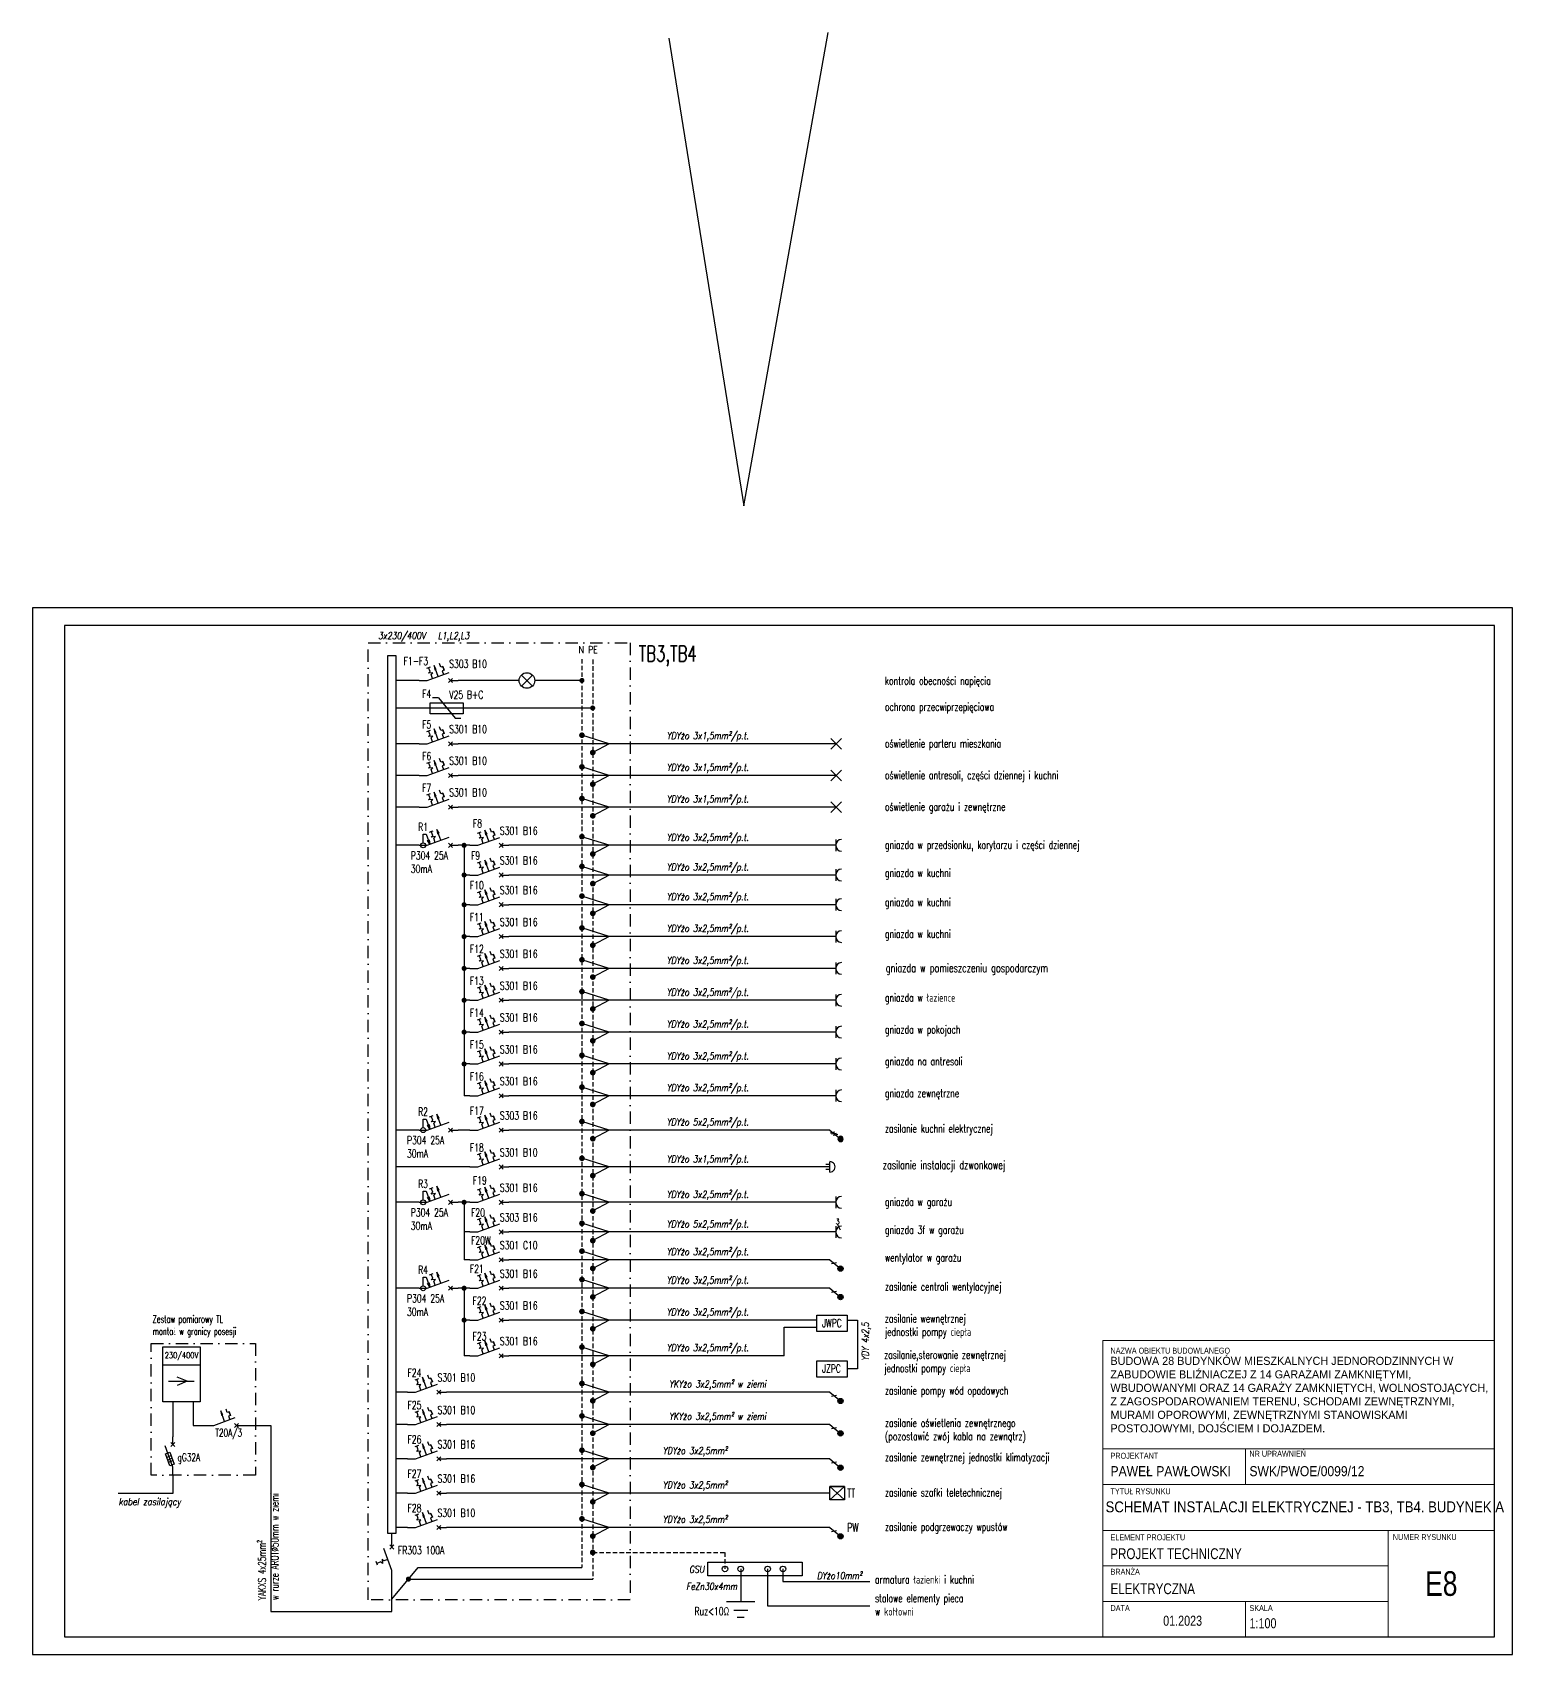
# Model space of a CAD drawing. Header units: millimetres. Extents: x 1780 to 154263, y -7240 to 17216.
# Drawn here: x 88023 to 92227, y 2310 to 6918 of the extents above; entities that cross this region are included whole.
import ezdxf
from ezdxf.enums import TextEntityAlignment as Align

# ---------------------------------------------------------------- set-up
doc = ezdxf.new("R2010")
doc.units = ezdxf.units.MM
doc.linetypes.add('DASHDOT', pattern=[1, 0.5, -0.25, 0, -0.25])
doc.linetypes.add('HIDDEN', pattern=[9.525, 6.35, -3.175])
for name, color, linetype in [('2d_SX_rewizja 18 września', 210, 'Continuous'), ('60 instalacje elektryka', 10, 'Continuous'), ('BA-widok', 1, 'Continuous'), ('E_KABLE_OPISY', 1, 'Continuous'), ('E_OPISY_ATRYBUTOW', 2, 'Continuous'), ('E_OSPRZĘT_OPISY', 255, 'Continuous'), ('E_OSPRZĘT_ZACISKI', 21, 'Continuous'), ('E_parametry', 254, 'Continuous'), ('E_polączenia', 62, 'Continuous'), ('E_symbol', 41, 'Continuous'), ('EL_OSPRZET', 2, 'Continuous')]:
    doc.layers.add(name, color=color, linetype=linetype)
doc.layers.add('A POMOC000', color=2, linetype='Continuous', lineweight=0, plot=False)
doc.layers.add('E_SZYNY', color=42, linetype='Continuous', lineweight=20)
doc.styles.add('Blockname', font='romans.shx', dxfattribs={"width": 0.7})
doc.styles.add('Marek', font='simplex.shx', dxfattribs={"width": 0.8, "oblique": 10})
doc.styles.add('OPIS', font='simplex.shx', dxfattribs={"width": 0.7, "height": 4})
doc.styles.get("Standard").update_dxf_attribs({"font": 'ARIAL.TTF'})
doc.styles.add('superhelix', font='bahnschrift.ttf')
doc.styles.add('TXT 0.8', font='romans.shx', dxfattribs={"width": 0.8})

# ---------------------------------------------------------------- blocks, each defined once
blk = doc.blocks.new('A_wył_S301')
for p, q in [((0, -2), (0, 0)), ((-3.59, -3.99), (-2.65, -3.64)), ((-2.65, -3.64), (-3.59, -3.99)), ((-3.59, -3.99), (-3.42, -4.46)), ((-2.65, -3.64), (-2.48, -4.11)), ((-2.48, -4.11), (-1.54, -3.77)), ((0, -8), (-2.05, -2.36)), ((-0.53, -2.53), (0.53, -1.47)), ((0.53, -2.53), (-0.53, -1.47)), ((-3.42, -4.46), (-4.36, -4.8)), ((-3.16, -8.09), (-3.5, -7.15)), ((0, -10), (0, -8))]:
    blk.add_line(p, q)
at = {"linetype": 'Continuous'}
for p, q in [((-1.03, -5.18), (-3.85, -6.21)), ((-2.83, -5.62), (-3.85, -6.21)), ((-3.85, -6.21), (-2.69, -6)), ((-2.3, -7.24), (-3.33, -7.62)), ((-2.69, -6), (-2.83, -5.62)), ((-1.87, -7.65), (-2.3, -7.24)), ((-1.98, -6.56), (-1.87, -7.65)), ((-1.55, -6.97), (-1.98, -6.56)), ((-0.51, -6.59), (-1.55, -6.97))]:
    blk.add_line(p, q, dxfattribs=at)
at = {"layer": 'E_OPISY_ATRYBUTOW', "linetype": 'Continuous', "style": 'Blockname', "width": 0.9, "flags": 12}
for tag, p in [('2', (1, -0.75)), ('1', (1, -9.25))]:
    blk.add_attdef(tag, text='', height=1.2, dxfattribs=at).set_placement(p, align=Align.MIDDLE_LEFT)
blk = doc.blocks.new('LK schemat')
for p, q in [((2886.1, -2295.4), (2868.8, -2295.4)), ((2889.4, -2303.5), (2905.7, -2287.3)), ((2889.4, -2287.3), (2905.7, -2303.5)), ((2926.3, -2295.4), (2909.1, -2295.4))]:
    blk.add_line(p, q)
blk.add_circle((2897.6, -2295.4), 11.5)
blk = doc.blocks.new('RCD schem')
for p, q in [((4657.87, 1055.23), (4659.01, 1056.37)), ((4659.01, 1055.23), (4657.87, 1056.37)), ((4658.44, 1055.8), (4658.44, 1057.96)), ((4658.44, 1049.32), (4656.22, 1055.41)), ((4654.75, 1049.99), (4654.38, 1051)), ((4655.38, 1048.24), (4655.38, 1049.07)), ((4657.76, 1048.24), (4655.38, 1048.24)), ((4658.44, 1047.16), (4658.44, 1049.32))]:
    blk.add_line(p, q)
at = {"linetype": 'Continuous'}
for p, q in [((4657.05, 1053.12), (4654.01, 1052.02)), ((4655.11, 1052.65), (4654.01, 1052.02)), ((4654.01, 1052.02), (4655.26, 1052.24)), ((4655.26, 1052.24), (4655.11, 1052.65)), ((4655.68, 1050.9), (4654.56, 1050.49)), ((4655.38, 1049.07), (4658.16, 1050.08)), ((4656.15, 1050.46), (4655.68, 1050.9)), ((4656.02, 1051.64), (4656.15, 1050.46)), ((4656.49, 1051.2), (4656.02, 1051.64)), ((4657.61, 1051.6), (4656.49, 1051.2)), ((4656.92, 1049.86), (4658.16, 1050.08)), ((4657.06, 1049.45), (4656.92, 1049.86)), ((4658.16, 1050.08), (4657.06, 1049.45))]:
    blk.add_line(p, q, dxfattribs=at)
blk.add_circle((4658.44, 1048.24), 0.675)
blk = doc.blocks.new('wypust osw')
for p, q in [((-5749.8, 2116.8), (-5774.4, 2092.2)), ((-5749.8, 2092.2), (-5774.4, 2116.8))]:
    blk.add_line(p, q)
blk = doc.blocks.new('El_ochronnik_przepięciowy')
for p, q in [((0, 70), (0, 0)), ((-12.7, 24.2), (12.7, 45.3)), ((12.7, 45.3), (12.7, 52.8)), ((-12.7, 24.2), (-12.7, 16.8))]:
    blk.add_line(p, q)
blk.add_lwpolyline([(-6.6, 55.8), (7.4, 55.8), (7.4, 13.8), (-6.6, 13.8)], close=True)
blk = doc.blocks.new('POŁĄCZENIE')
at = {"const_width": 0.65}
blk.add_lwpolyline([(-0.325, 0, 1), (0.325, 0, 1)], format="xyb", close=True, dxfattribs=at)
blk = doc.blocks.new('A$C44783F6A')
for q in [(-2, 3.75), (2, 6.25)]:
    blk.add_line((0, 0), q)
at = {"const_width": 0.65}
blk.add_lwpolyline([(1.67, 6.25, 1), (2.32, 6.25, 1)], format="xyb", close=True, dxfattribs=at)
at = {"extrusion": (0, 0, -1), "zscale": -1}
blk.add_blockref('POŁĄCZENIE', (2, 3.75), dxfattribs=at)
blk = doc.blocks.new('W_gniazdo_pojedyncze')
for p, q in [((0, -1.5), (0, 0)), ((1.5, -1.5), (-1.5, -1.5))]:
    blk.add_line(p, q)
blk.add_arc((0, -3), 1.5, 0, 180)
at = {"layer": 'E_OSPRZĘT_ZACISKI', "ltscale": 10, "style": 'Blockname', "width": 0.8, "flags": 12}
for tag, p in [('OPIS1', (0, -5.5)), ('OPIS2', (0, -7.5)), ('OPIS3', (0, -9.5))]:
    blk.add_attdef(tag, text='', height=1.5, dxfattribs=at).set_placement(p, align=Align.MIDDLE_CENTER)
blk = doc.blocks.new('dzwonek')
at = {"layer": '60 instalacje elektryka', "lineweight": 30}
for p, q in [((45521.5, 32173.7), (45521.5, 32180.6)), ((45529.6, 32173.7), (45529.6, 32180.6)), ((45516.7, 32173.7), (45534.4, 32173.7))]:
    blk.add_line(p, q, dxfattribs=at)
blk.add_arc((45525.6, 32173.7), 8.85, 180, 0, dxfattribs=at)
blk = doc.blocks.new('wypust 3f')
at = {"layer": '60 instalacje elektryka', "linetype": 'ByBlock'}
h = blk.add_hatch(color=256, dxfattribs=at)
h.dxf.hatch_style = 1
edge = h.paths.add_edge_path()
edge.add_arc((7494504.5, 5568590.2), 2.78, 0, 360)
at = {"layer": '60 instalacje elektryka', "linetype": 'ByBlock', "lineweight": 30}
for p, q in [((7494492.1, 5568582.6), (7494504.5, 5568590.2)), ((7494492.7, 5568585.3), (7494497.5, 5568583.6)), ((7494494.4, 5568586.4), (7494499.3, 5568584.7)), ((7494496.2, 5568587.5), (7494501, 5568585.7))]:
    blk.add_line(p, q, dxfattribs=at)
blk.add_circle((7494504.5, 5568590.2), 2.78, dxfattribs=at)

msp = doc.modelspace()

# ---------------------------------------------------------------- hatches: boundary and pattern name
at = {"layer": '60 instalacje elektryka', "linetype": 'ByBlock'}
h = msp.add_hatch(color=256, dxfattribs=at)
h.dxf.hatch_style = 1
edge = h.paths.add_edge_path()
edge.add_arc((90318.3, 3406), 7.5, 0, 360)
h = msp.add_hatch(color=256, dxfattribs=at)
h.dxf.hatch_style = 1
edge = h.paths.add_edge_path()
edge.add_arc((90318.3, 3325.1), 7.5, 0, 360)
h = msp.add_hatch(color=256, dxfattribs=at)
h.dxf.hatch_style = 1
edge = h.paths.add_edge_path()
edge.add_arc((90318.3, 3030), 7.5, 0, 360)
h = msp.add_hatch(color=256, dxfattribs=at)
h.dxf.hatch_style = 1
edge = h.paths.add_edge_path()
edge.add_arc((90318.3, 2937.9), 7.5, 0, 360)
h = msp.add_hatch(color=256, dxfattribs=at)
h.dxf.hatch_style = 1
edge = h.paths.add_edge_path()
edge.add_arc((90318.3, 2840.4), 7.5, 0, 360)
h = msp.add_hatch(color=256, dxfattribs=at)
h.dxf.hatch_style = 1
edge = h.paths.add_edge_path()
edge.add_arc((90318.3, 2645.5), 7.5, 0, 360)

# ---------------------------------------------------------------- linework, layer by layer
at = {"linetype": 'Continuous'}
for p, q in [((88557.7, 3001.7), (88559.9, 2989.4)), ((88568.6, 2971.6), (88557.7, 3001.7)), ((88563.9, 2990.9), (88557.7, 3001.7)), ((88559.9, 2989.4), (88563.9, 2990.9))]:
    msp.add_line(p, q, dxfattribs=at)
for p, q in [((88576.4, 2997.2), (88572.7, 3007.2)), ((88581.4, 2999), (88576.4, 2997.2)), ((88581.4, 2999), (88585, 2989)), ((88585, 2989), (88581.4, 2999)), ((88517.2, 2960.7), (88538.5, 2960.7)), ((88538.5, 2960.7), (88598.7, 2982.6)), ((88585, 2989), (88580, 2987.1)), ((88580, 2987.1), (88583.7, 2977.1)), ((88596.9, 2966.3), (88608.2, 2955)), ((88596.9, 2955), (88608.2, 2966.3)), ((88602.6, 2960.7), (88623.9, 2960.7)), ((88416.1, 2900.7), (88427.4, 2912)), ((88427.4, 2900.7), (88416.1, 2912)), ((88421.7, 2906.3), (88421.7, 2927.7)), ((88421.7, 2842.3), (88399.8, 2902.5)), ((88421.7, 2820.9), (88421.7, 2842.3))]:
    msp.add_line(p, q)
at = {"layer": '2d_SX_rewizja 18 września'}
msp.add_lwpolyline([(89830.9, 6901.4), (90043.4, 5572.5), (90283.4, 6917.6)], dxfattribs=at)
at = {"layer": '60 instalacje elektryka'}
for p, q in [((90318.6, 3515.4), (90310.8, 3530.8)), ((88393.7, 3132.2), (88498.9, 3132.2)), ((88462.8, 3085.8), (88433.8, 3097.5)), ((88409, 3085.8), (88482.4, 3085.8)), ((88462.8, 3085.8), (88433.8, 3074.1)), ((88421.7, 3027.1), (88421.7, 2927.7)), ((88479.6, 3027.1), (88479.6, 2960.7)), ((88479.6, 2960.7), (88517.2, 2960.7)), ((88404.5, 2870.3), (88417, 2874.8)), ((88407.1, 2863.2), (88419.5, 2867.7)), ((88409.6, 2856.1), (88422.1, 2860.6)), ((88421.7, 2820.9), (88421.7, 2767.1)), ((88421.7, 2767.1), (88266.6, 2767.1)), ((89043.9, 2637.4), (89043.9, 2653.3)), ((89043.9, 2467.4), (89118.4, 2556.9)), ((89118.4, 2556.9), (89583.8, 2556.9)), ((90034.9, 2552.9), (90034.9, 2459.9)), ((89091, 2524), (89614.5, 2524)), ((89994.8, 2459.9), (90075, 2459.9)), ((90014.9, 2435.6), (90055, 2435.6)), ((90024.9, 2416.2), (90044.9, 2416.2))]:
    msp.add_line(p, q, dxfattribs=at)
at = {"layer": '60 instalacje elektryka', "linetype": 'ByBlock', "lineweight": 30}
for p, q in [((90288.2, 3431.1), (90318.3, 3406)), ((90293, 3420.1), (90306.6, 3422.9)), ((90288.2, 3350.2), (90318.3, 3325.1)), ((90293, 3339.1), (90306.6, 3342)), ((90288.2, 3055.1), (90318.3, 3030)), ((90293, 3044), (90306.6, 3046.9)), ((90288.2, 2963), (90318.3, 2937.9)), ((90293, 2951.9), (90306.6, 2954.8)), ((90288.2, 2865.5), (90318.3, 2840.4)), ((90293, 2854.5), (90306.6, 2857.3)), ((90288.2, 2670.6), (90318.3, 2645.5)), ((90293, 2659.5), (90306.6, 2662.4))]:
    msp.add_line(p, q, dxfattribs=at)
at = {"layer": '60 instalacje elektryka'}
for points in [[(92227.4, 5282.9), (88022.8, 5282.9), (88022.8, 2309.7), (92227.4, 2309.7)], [(88114.3, 2359.7), (92176.3, 2359.7), (92176.3, 5232.9), (88114.3, 5232.9)], [(88393.7, 3184), (88498.9, 3184), (88498.9, 3027.1), (88393.7, 3027.1)], [(88400.8, 2880.3), (88413.3, 2884.9), (88425.8, 2850.5), (88413.3, 2846)], [(90209.5, 2572.5), (90209.5, 2533.2), (89941.7, 2533.2), (89941.7, 2572.5)]]:
    msp.add_lwpolyline(points, close=True, dxfattribs=at)
at = {"layer": '60 instalacje elektryka', "linetype": 'DASHDOT', "lineweight": 25, "ltscale": 70}
for points in [[(88976.2, 5183.9), (89720.6, 5183.9), (89720.6, 2465.5), (88976.2, 2465.5)], [(88359.7, 3193.5), (88656.5, 3193.5), (88656.5, 2819), (88359.7, 2819)]]:
    msp.add_lwpolyline(points, close=True, dxfattribs=at)
at = {"layer": '60 instalacje elektryka', "color": 103}
msp.add_lwpolyline([(89055.3, 2653.3), (89032.4, 2653.3), (89032.4, 5147.5), (89055.3, 5147.5)], close=True, dxfattribs=at)
at = {"layer": '60 instalacje elektryka', "lineweight": 20, "ltscale": 20}
msp.add_lwpolyline([(92176.3, 2359.7), (91063.5, 2359.7), (91063.5, 3201.6), (92176.3, 3201.6)], close=True, dxfattribs=at)
for points in [[(91063.5, 2893.7), (92176.3, 2893.7)], [(91468.7, 2792.9), (91468.7, 2893.7)], [(91063.5, 2792.9), (92176.3, 2792.9)], [(91063.5, 2662.1), (92176.3, 2662.1)], [(91873.9, 2359.7), (91873.9, 2662.1)], [(91063.5, 2561.3), (91873.9, 2561.3)], [(91063.5, 2460.5), (91873.9, 2460.5)], [(91468.7, 2359.7), (91468.7, 2460.5)], [(91063.5, 2359.7), (92176.3, 2359.7)]]:
    msp.add_lwpolyline(points, dxfattribs=at)
at = {"layer": '60 instalacje elektryka', "lineweight": 30}
msp.add_lwpolyline([(90288.2, 2787.3), (90329.3, 2787.3), (90329.3, 2748.8), (90288.2, 2748.8)], close=True, dxfattribs=at)
msp.add_lwpolyline([(90288.2, 2748.8), (90329.3, 2787.3), (90288.2, 2787.3), (90329.3, 2748.8)], dxfattribs=at)
at = {"layer": '60 instalacje elektryka'}
for points in [[(90111.4, 2552.9), (90111.4, 2448.2), (90402, 2448.2)], [(90154.9, 2552.9), (90154.9, 2516.8), (90402, 2516.8)]]:
    msp.add_lwpolyline(points, dxfattribs=at)
at = {"layer": '60 instalacje elektryka', "linetype": 'ByBlock', "lineweight": 30}
for centre in [(90318.3, 3406), (90318.3, 3325.1), (90318.3, 3030), (90318.3, 2937.9), (90318.3, 2840.4), (90318.3, 2645.5)]:
    msp.add_circle(centre, 7.5, dxfattribs=at)
at = {"layer": '60 instalacje elektryka'}
for centre in [(89990.2, 2552.9), (90034.9, 2552.9), (90111.4, 2552.9), (90154.9, 2552.9)]:
    msp.add_circle(centre, 7.96, dxfattribs=at)
at = {"layer": '60 instalacje elektryka', "lineweight": 20, "ltscale": 20}
msp.add_point((91873.9, 2561.3), dxfattribs=at)
at = {"layer": 'A POMOC000', "color": 8, "ltscale": 20}
msp.add_line((89249.1, 4439.7), (89249.1, 4355.3), dxfattribs=at)
at = {"layer": 'BA-widok'}
for points in [[(90250.7, 3273.5), (90337.3, 3273.5), (90337.3, 3227.1), (90250.7, 3227.1)], [(90250.7, 3144.2), (90337.3, 3144.2), (90337.3, 3097.8), (90250.7, 3097.8)]]:
    msp.add_lwpolyline(points, close=True, dxfattribs=at)
for points in [[(90337.3, 3259.7), (90366.2, 3259.7), (90366.2, 3121), (90337.3, 3121)], [(88623.9, 2960.7), (88700, 2960.7), (88700, 2432.2), (89043.9, 2432.2), (89043.9, 2526.7)]]:
    msp.add_lwpolyline(points, dxfattribs=at)
at = {"layer": 'E_polączenia'}
for p, q in [((89121.7, 5076.7), (89055.3, 5076.7)), ((89388.7, 5076.7), (89232.4, 5076.7)), ((89583.8, 5076.7), (89482.9, 5076.7)), ((89121.7, 4998.5), (89055.3, 4998.5)), ((89614.5, 4998.5), (89278.7, 4998.5)), ((89121.7, 4896.6), (89055.3, 4896.6)), ((90306.3, 4896.6), (89232.4, 4896.6)), ((89121.7, 4806.7), (89055.3, 4806.7)), ((90306.3, 4806.7), (89232.4, 4806.7)), ((89121.7, 4716.8), (89055.3, 4716.8)), ((90306.3, 4716.8), (89232.4, 4716.8)), ((89121.7, 4608.4), (89055.3, 4608.4)), ((89265.7, 4608.4), (89232.4, 4608.4)), ((89249.1, 4608.4), (89249.1, 3896.9)), ((90288.2, 4608.4), (89376.4, 4608.4)), ((89265.7, 4524.1), (89249.1, 4524.1)), ((90288.2, 4524.1), (89376.4, 4524.1)), ((89265.7, 4439.7), (89249.1, 4439.7)), ((90288.2, 4439.7), (89376.4, 4439.7)), ((89265.7, 4349.2), (89249.1, 4349.2)), ((90288.2, 4349.2), (89376.4, 4349.2)), ((89265.7, 4258.8), (89249.1, 4258.8)), ((89265.7, 4258.8), (89249.1, 4258.8)), ((90288.2, 4258.8), (89376.4, 4258.8)), ((89265.7, 4168.3), (89249.1, 4168.3)), ((89265.7, 4168.3), (89249.1, 4168.3)), ((90288.2, 4168.3), (89376.4, 4168.3)), ((89265.7, 4077.8), (89249.1, 4077.8)), ((90288.2, 4077.8), (89376.4, 4077.8)), ((89265.7, 3987.3), (89249.1, 3987.3)), ((90288.2, 3987.3), (89376.4, 3987.3)), ((89265.7, 3896.9), (89249.1, 3896.9)), ((90288.2, 3896.9), (89376.4, 3896.9)), ((89121.7, 3799.5), (89055.3, 3799.5)), ((89265.7, 3799.5), (89232.4, 3799.5)), ((90288.2, 3799.5), (89376.4, 3799.5)), ((89265.7, 3694.8), (89055.3, 3694.8)), ((90288.2, 3694.8), (89376.4, 3694.8)), ((89121.7, 3594.4), (89055.3, 3594.4)), ((89265.7, 3594.4), (89232.4, 3594.4)), ((89249.1, 3594.4), (89249.1, 3510.1)), ((90288.2, 3594.4), (89376.4, 3594.4)), ((89265.7, 3510.1), (89249.1, 3510.1)), ((89249.1, 3510.1), (89249.1, 3431.1)), ((90288.2, 3510.1), (89376.4, 3510.1)), ((89265.7, 3431.1), (89249.1, 3431.1)), ((90288.2, 3431.1), (89376.4, 3431.1)), ((89121.7, 3350.2), (89055.3, 3350.2)), ((89265.7, 3350.2), (89232.4, 3350.2)), ((89249.1, 3350.2), (89249.1, 3158.5)), ((90288.2, 3350.2), (89376.4, 3350.2)), ((89265.7, 3259.7), (89249.1, 3259.7)), ((90250.7, 3259.7), (89376.4, 3259.7)), ((90250.7, 3259.7), (89376.4, 3259.7)), ((89265.7, 3158.5), (89249.1, 3158.5)), ((90158.4, 3158.5), (89376.4, 3158.5)), ((89088.5, 3055.1), (89055.3, 3055.1)), ((90288.2, 3055.1), (89199.2, 3055.1)), ((89088.5, 2963), (89055.3, 2963)), ((90288.2, 2963), (89199.2, 2963)), ((89088.5, 2865.5), (89055.3, 2865.5)), ((90288.2, 2865.5), (89199.2, 2865.5)), ((89088.5, 2768.1), (89055.3, 2768.1)), ((90288.2, 2768.1), (89199.2, 2768.1)), ((89088.5, 2670.6), (89055.3, 2670.6)), ((90288.2, 2670.6), (89199.2, 2670.6))]:
    msp.add_line(p, q, dxfattribs=at)
at = {"layer": 'E_polączenia', "const_width": 7.2}
for points in [[(89583.8, 5073.1, 1), (89583.8, 5080.3, 1)], [(89614.5, 4994.9, 1), (89614.5, 5002.1, 1)], [(89249.1, 4604.8, 1), (89249.1, 4612, 1)], [(89249.1, 4604.8, 1), (89249.1, 4612, 1)], [(89249.1, 4520.5, 1), (89249.1, 4527.7, 1)], [(89249.1, 4520.5, 1), (89249.1, 4527.7, 1)], [(89249.1, 4436.1, 1), (89249.1, 4443.3, 1)], [(89249.1, 4436.1, 1), (89249.1, 4443.3, 1)], [(89249.1, 4345.6, 1), (89249.1, 4352.8, 1)], [(89249.1, 4345.6, 1), (89249.1, 4352.8, 1)], [(89249.1, 4255.2, 1), (89249.1, 4262.4, 1)], [(89249.1, 4255.2, 1), (89249.1, 4262.4, 1)], [(89249.1, 4164.7, 1), (89249.1, 4171.9, 1)], [(89249.1, 4164.7, 1), (89249.1, 4171.9, 1)], [(89249.1, 4074.2, 1), (89249.1, 4081.4, 1)], [(89249.1, 4074.2, 1), (89249.1, 4081.4, 1)], [(89249.1, 3983.7, 1), (89249.1, 3990.9, 1)], [(89249.1, 3983.7, 1), (89249.1, 3990.9, 1)], [(89249.1, 3590.8, 1), (89249.1, 3598, 1)], [(89249.1, 3590.8, 1), (89249.1, 3598, 1)], [(89249.1, 3346.6, 1), (89249.1, 3353.8, 1)], [(89249.1, 3346.6, 1), (89249.1, 3353.8, 1)], [(89249.1, 3256.1, 1), (89249.1, 3263.3, 1)], [(89249.1, 3256.1, 1), (89249.1, 3263.3, 1)], [(89091, 2520.4, 1), (89091, 2527.6, 1)]]:
    msp.add_lwpolyline(points, format="xyb", close=True, dxfattribs=at)
at = {"layer": 'E_polączenia'}
msp.add_lwpolyline([(90158.4, 3158.5), (90158.4, 3239.3), (90250.7, 3239.3)], dxfattribs=at)
at = {"layer": 'E_symbol'}
for p, q in [((89043.9, 2615.2), (89043.9, 2637.4)), ((89043.9, 2548.8), (89021.1, 2611.2)), ((89038, 2609.4), (89049.7, 2621.1)), ((89049.7, 2609.4), (89038, 2621.1)), ((89003.2, 2563.4), (88999.4, 2573.9)), ((89012.7, 2572.8), (89001.3, 2568.7)), ((89017.5, 2568.3), (89012.7, 2572.8)), ((89016.3, 2580.4), (89017.5, 2568.3)), ((89021.1, 2575.8), (89016.3, 2580.4)), ((89032.5, 2580), (89021.1, 2575.8)), ((89043.9, 2526.7), (89043.9, 2548.8))]:
    msp.add_line(p, q, dxfattribs=at)
at = {"layer": 'E_SZYNY', "linetype": 'HIDDEN', "lineweight": 25, "ltscale": 2}
for p, q in [((89583.8, 5137.7), (89583.8, 2556.9)), ((89614.5, 5136.2), (89614.5, 2524)), ((89614.5, 2599.6), (89990.2, 2599.6)), ((89990.2, 2599.6), (89990.2, 2552.9))]:
    msp.add_line(p, q, dxfattribs=at)

# ---------------------------------------------------------------- block references
at = {"layer": '60 instalacje elektryka', "xscale": 1.925634825944925, "yscale": 1.925634825944925, "zscale": 1.925634825944925}
msp.add_blockref('LK schemat', (83847.8, 9496.7), dxfattribs=at)
at = {"layer": '60 instalacje elektryka', "linetype": 'ByBlock', "xscale": -2.697301749999999, "yscale": 2.697301749999999, "zscale": 2.697301749999999, "rotation": 171.9629529023977}
msp.add_blockref('wypust 3f', (-17826047.6, 17702731.5), dxfattribs=at)
at = {"layer": '60 instalacje elektryka', "xscale": 1.686980176756876, "yscale": 1.686980176756876, "zscale": 1.686980176756876, "rotation": 89.99999999999993}
msp.add_blockref('dzwonek', (144564.6, -73105.9), dxfattribs=at)
at = {"layer": 'E_polączenia'}
for name, p, xscale, yscale, zscale, rotation in [('A$C44783F6A', (89660.7, 4896.6), 12.30249577599694, 12.30249577599694, 12.30249577599694, 89.99999999999993), ('A$C44783F6A', (89660.7, 4806.7), 12.30249577599694, 12.30249577599694, 12.30249577599694, 89.99999999999993), ('A$C44783F6A', (89660.7, 4716.8), 12.30249577599694, 12.30249577599694, 12.30249577599694, 89.99999999999993), ('RCD schem', (78386.2, 52367.1), 10.25207981333078, 10.25207981333078, 10.25207981333078, 269.9999999999999), ('A$C44783F6A', (89660.7, 4608.4), 12.30249577599694, 12.30249577599694, 12.30249577599694, 89.99999999999993), ('A$C44783F6A', (89660.7, 4524.1), 12.30249577599694, 12.30249577599694, 12.30249577599694, 89.99999999999993), ('A$C44783F6A', (89660.7, 4439.7), 12.30249577599694, 12.30249577599694, 12.30249577599694, 89.99999999999993), ('A$C44783F6A', (89660.7, 4349.2), 12.30249577599694, 12.30249577599694, 12.30249577599694, 89.99999999999993), ('A$C44783F6A', (89660.7, 4258.8), 12.30249577599694, 12.30249577599694, 12.30249577599694, 89.99999999999993), ('A$C44783F6A', (89660.7, 4168.3), 12.30249577599694, 12.30249577599694, 12.30249577599694, 89.99999999999993), ('A$C44783F6A', (89660.7, 4077.8), 12.30249577599694, 12.30249577599694, 12.30249577599694, 89.99999999999993), ('A$C44783F6A', (89660.7, 3987.3), 12.30249577599694, 12.30249577599694, 12.30249577599694, 89.99999999999993), ('A$C44783F6A', (89660.7, 3896.9), 12.30249577599694, 12.30249577599694, 12.30249577599694, 89.99999999999993), ('RCD schem', (78386.2, 51558.2), 10.25207981333078, 10.25207981333078, 10.25207981333078, 269.9999999999999), ('A$C44783F6A', (89660.7, 3799.5), 12.30249577599694, 12.30249577599694, 12.30249577599694, 89.99999999999993), ('A$C44783F6A', (89660.7, 3694.8), 12.30249577599694, 12.30249577599694, 12.30249577599694, 89.99999999999993), ('RCD schem', (78386.2, 51353.1), 10.25207981333078, 10.25207981333078, 10.25207981333078, 269.9999999999999), ('A$C44783F6A', (89660.7, 3594.4), 12.30249577599694, 12.30249577599694, 12.30249577599694, 89.99999999999993), ('A$C44783F6A', (89660.7, 3510.1), 12.30249577599694, 12.30249577599694, 12.30249577599694, 89.99999999999993), ('A$C44783F6A', (89660.7, 3431.1), 12.30249577599694, 12.30249577599694, 12.30249577599694, 89.99999999999993), ('RCD schem', (78386.2, 51108.9), 10.25207981333078, 10.25207981333078, 10.25207981333078, 269.9999999999999), ('A$C44783F6A', (89660.7, 3350.2), 12.30249577599694, 12.30249577599694, 12.30249577599694, 89.99999999999993), ('A$C44783F6A', (89660.7, 3259.7), 12.30249577599694, 12.30249577599694, 12.30249577599694, 89.99999999999993), ('A$C44783F6A', (89660.7, 3158.5), 12.30249577599694, 12.30249577599694, 12.30249577599694, 89.99999999999993), ('A$C44783F6A', (89660.7, 3055.1), 12.30249577599694, 12.30249577599694, 12.30249577599694, 89.99999999999993), ('A$C44783F6A', (89660.7, 2963), 12.30249577599694, 12.30249577599694, 12.30249577599694, 89.99999999999993), ('A$C44783F6A', (89660.7, 2865.5), 12.30249577599694, 12.30249577599694, 12.30249577599694, 89.99999999999993), ('A$C44783F6A', (89660.7, 2768.1), 12.30249577599694, 12.30249577599694, 12.30249577599694, 89.99999999999993), ('A$C44783F6A', (89660.7, 2670.6), 12.30249577599694, 12.30249577599694, 12.30249577599694, 89.99999999999993)]:
    msp.add_blockref(name, p, dxfattribs=dict(at, xscale=xscale, yscale=yscale, zscale=zscale, rotation=rotation))
at = {"layer": 'E_symbol'}
for name, p, xscale, yscale, zscale, rotation in [('A_wył_S301', (89232.4, 5076.7), 11.07224619839724, 11.07224619839724, 11.07224619839724, 269.9999999999999), ('A_wył_S301', (89232.4, 4896.6), 11.07224619839724, 11.07224619839724, 11.07224619839724, 269.9999999999999), ('wypust osw', (87717.2, -2192.3), 1.230249577599694, 1.230249577599694, 1.230249577599694, 269.9999999999999), ('A_wył_S301', (89232.4, 4806.7), 11.07224619839724, 11.07224619839724, 11.07224619839724, 269.9999999999999), ('wypust osw', (87717.2, -2282.1), 1.230249577599694, 1.230249577599694, 1.230249577599694, 269.9999999999999), ('A_wył_S301', (89232.4, 4716.8), 11.07224619839724, 11.07224619839724, 11.07224619839724, 269.9999999999999), ('wypust osw', (87717.2, -2372), 1.230249577599694, 1.230249577599694, 1.230249577599694, 269.9999999999999), ('A_wył_S301', (89376.4, 4608.4), 11.07224619839724, 11.07224619839724, 11.07224619839724, 269.9999999999999), ('W_gniazdo_pojedyncze', (90288.2, 4608.4), 11.07224619839724, 11.07224619839724, 11.07224619839724, 89.99999999999993), ('A_wył_S301', (89376.4, 4524.1), 11.07224619839724, 11.07224619839724, 11.07224619839724, 269.9999999999999), ('W_gniazdo_pojedyncze', (90288.2, 4524.1), 11.07224619839724, 11.07224619839724, 11.07224619839724, 89.99999999999993), ('A_wył_S301', (89376.4, 4439.7), 11.07224619839724, 11.07224619839724, 11.07224619839724, 269.9999999999999), ('W_gniazdo_pojedyncze', (90288.2, 4439.7), 11.07224619839724, 11.07224619839724, 11.07224619839724, 89.99999999999993), ('A_wył_S301', (89376.4, 4349.2), 11.07224619839724, 11.07224619839724, 11.07224619839724, 269.9999999999999), ('W_gniazdo_pojedyncze', (90288.2, 4349.2), 11.07224619839724, 11.07224619839724, 11.07224619839724, 89.99999999999993), ('A_wył_S301', (89376.4, 4258.8), 11.07224619839724, 11.07224619839724, 11.07224619839724, 269.9999999999999), ('W_gniazdo_pojedyncze', (90288.2, 4258.8), 11.07224619839724, 11.07224619839724, 11.07224619839724, 89.99999999999993), ('A_wył_S301', (89376.4, 4168.3), 11.07224619839724, 11.07224619839724, 11.07224619839724, 269.9999999999999), ('W_gniazdo_pojedyncze', (90288.2, 4168.3), 11.07224619839724, 11.07224619839724, 11.07224619839724, 89.99999999999993), ('A_wył_S301', (89376.4, 4077.8), 11.07224619839724, 11.07224619839724, 11.07224619839724, 269.9999999999999), ('W_gniazdo_pojedyncze', (90288.2, 4077.8), 11.07224619839724, 11.07224619839724, 11.07224619839724, 89.99999999999993), ('A_wył_S301', (89376.4, 3987.3), 11.07224619839724, 11.07224619839724, 11.07224619839724, 269.9999999999999), ('W_gniazdo_pojedyncze', (90288.2, 3987.3), 11.07224619839724, 11.07224619839724, 11.07224619839724, 89.99999999999993), ('A_wył_S301', (89376.4, 3896.9), 11.07224619839724, 11.07224619839724, 11.07224619839724, 269.9999999999999), ('W_gniazdo_pojedyncze', (90288.2, 3896.9), 11.07224619839724, 11.07224619839724, 11.07224619839724, 89.99999999999993), ('A_wył_S301', (89376.4, 3799.5), 11.07224619839724, 11.07224619839724, 11.07224619839724, 269.9999999999999), ('A_wył_S301', (89376.4, 3694.8), 11.07224619839724, 11.07224619839724, 11.07224619839724, 269.9999999999999), ('A_wył_S301', (89376.4, 3594.4), 11.07224619839724, 11.07224619839724, 11.07224619839724, 269.9999999999999), ('W_gniazdo_pojedyncze', (90288.2, 3594.4), 11.07224619839724, 11.07224619839724, 11.07224619839724, 89.99999999999993), ('A_wył_S301', (89376.4, 3510.1), 11.07224619839724, 11.07224619839724, 11.07224619839724, 269.9999999999999), ('W_gniazdo_pojedyncze', (90288.2, 3510.1), 11.07224619839724, 11.07224619839724, 11.07224619839724, 89.99999999999993), ('A_wył_S301', (89376.4, 3431.1), 11.07224619839724, 11.07224619839724, 11.07224619839724, 269.9999999999999), ('A_wył_S301', (89376.4, 3350.2), 11.07224619839724, 11.07224619839724, 11.07224619839724, 269.9999999999999), ('A_wył_S301', (89376.4, 3259.7), 11.07224619839724, 11.07224619839724, 11.07224619839724, 269.9999999999999), ('A_wył_S301', (89376.4, 3158.5), 11.07224619839724, 11.07224619839724, 11.07224619839724, 269.9999999999999), ('A_wył_S301', (89199.2, 3055.1), 11.07224619839724, 11.07224619839724, 11.07224619839724, 269.9999999999999), ('A_wył_S301', (89199.2, 2963), 11.07224619839724, 11.07224619839724, 11.07224619839724, 269.9999999999999), ('A_wył_S301', (89199.2, 2865.5), 11.07224619839724, 11.07224619839724, 11.07224619839724, 269.9999999999999), ('A_wył_S301', (89199.2, 2768.1), 11.07224619839724, 11.07224619839724, 11.07224619839724, 269.9999999999999), ('A_wył_S301', (89199.2, 2670.6), 11.07224619839724, 11.07224619839724, 11.07224619839724, 269.9999999999999)]:
    msp.add_blockref(name, p, dxfattribs=dict(at, xscale=xscale, yscale=yscale, zscale=zscale, rotation=rotation))
at = {"layer": 'E_SZYNY', "linetype": 'HIDDEN', "lineweight": 25, "ltscale": 2, "extrusion": (0, 0, -1), "xscale": 12.30249577599694, "yscale": 12.30249577599694, "zscale": -12.30249577599694, "rotation": 270.0000000000001}
msp.add_blockref('POŁĄCZENIE', (-89614.5, 2599.6), dxfattribs=at)
at = {"layer": 'EL_OSPRZET', "color": 2, "ltscale": 0.9, "xscale": 2.242584396043172, "yscale": 2.242584396043172, "zscale": 2.242584396043172, "rotation": 269.9999999999999}
msp.add_blockref('El_ochronnik_przepięciowy', (89121.7, 4998.5), dxfattribs=at)

# ---------------------------------------------------------------- texts
at = {"layer": '60 instalacje elektryka', "color": 7, "lineweight": 30, "attachment_point": 1, "style": 'OPIS'}
for s, insert, char_height, width in [('{\\C256;TB3,TB4}', (89745.1, 5175.3), 44.337, 271.987), ('{\\C256;F1-F3}', (89077.2, 5143.2), 22.737, 139.48), ('{\\C256;S303 B10}', (89206.8, 5135.2), 22.737, 139.48), ('{\\C256;F4}', (89129.9, 5050.4), 22.74, 139.48), ('{\\C256;V25 B+C}', (89206.8, 5047.5), 22.737, 139.48), ('{\\C256;F5}', (89129.9, 4963.1), 22.74, 139.48), ('{\\C256;S301 B10}', (89206.8, 4949.7), 22.737, 139.48), ('{\\C256;F6}', (89129.9, 4873.2), 22.74, 139.48), ('{\\C256;S301 B10}', (89206.8, 4859.9), 22.737, 139.48), ('{\\C256;F7}', (89129.9, 4783.4), 22.74, 139.48), ('{\\C256;S301 B10}', (89206.8, 4770), 22.737, 139.48), ('{\\C256;R1}', (89118.4, 4672.1), 22.74, 139.48), ('{\\C256;F8}', (89273.9, 4682.1), 22.74, 139.48), ('{\\C256;S301 B16}', (89350.8, 4661.1), 22.737, 139.48), ('{\\C256;P304 25A\\P30mA}', (89097.6, 4590.9), 22.737, 139.48), ('{\\C256;F9}', (89268.8, 4590.6), 22.74, 33.086), ('{\\C256;S301 B16}', (89350.8, 4576.7), 22.737, 139.48), ('{\\C256;F10}', (89265.4, 4506.2), 22.737, 35.395), ('{\\C256;S301 B16}', (89350.8, 4492.4), 22.737, 139.48), ('{\\C256;F11}', (89265.4, 4415.7), 22.737, 35.395), ('{\\C256;S301 B16}', (89350.8, 4401.9), 22.737, 139.48), ('{\\C256;F12}', (89265.4, 4325.3), 22.737, 35.395), ('{\\C256;S301 B16}', (89350.8, 4311.4), 22.737, 139.48), ('{\\C256;F13}', (89265.4, 4234.8), 22.737, 35.395), ('{\\C256;S301 B16}', (89350.8, 4220.9), 22.737, 139.48), ('{\\C256;F14}', (89265.4, 4144.3), 22.737, 35.395), ('{\\C256;S301 B16}', (89350.8, 4130.5), 22.737, 139.48), ('{\\C256;F15}', (89265.4, 4053.8), 22.737, 35.395), ('{\\C256;S301 B16}', (89350.8, 4040), 22.737, 139.48), ('{\\C256;F16}', (89265.4, 3963.4), 22.737, 35.395), ('{\\C256;S301 B16}', (89350.8, 3949.5), 22.737, 139.48), ('{\\C256;R2}', (89118.4, 3863.2), 22.74, 40.417), ('{\\C256;F17}', (89265.4, 3866), 22.737, 47.09), ('{\\C256;S303 B16}', (89350.8, 3852.2), 22.737, 139.48), ('{\\C256;P304 25A\\P30mA}', (89086.9, 3782), 22.737, 139.48), ('{\\C256;F18}', (89265.4, 3761.3), 22.737, 47.09), ('{\\C256;S301 B10}', (89350.8, 3747.5), 22.737, 139.48), ('{\\C256;R3}', (89118.4, 3658.1), 22.74, 139.48), ('{\\C256;F19}', (89273.9, 3668.1), 22.737, 139.48), ('{\\C256;S301 B16}', (89350.8, 3647.1), 22.737, 139.48), ('{\\C256;P304 25A\\P30mA}', (89097.6, 3576.9), 22.737, 139.48), ('{\\C256;F20}', (89268.8, 3576.6), 22.737, 33.086), ('{\\C256;S303 B16}', (89350.8, 3562.7), 22.737, 139.48), ('{\\C256;F20W}', (89268.8, 3497.6), 22.737, 62.148), ('{\\C256;S301 C10}', (89350.8, 3483.8), 22.737, 139.48), ('{\\C256;R4}', (89118.4, 3413.9), 22.74, 40.417), ('{\\C256;F21}', (89265.4, 3416.7), 22.737, 47.09), ('{\\C256;S301 B16}', (89350.8, 3402.9), 22.737, 139.48), ('{\\C256;P304 25A\\P30mA}', (89086.9, 3332.7), 22.737, 139.48), ('{\\C256;F22}', (89273.1, 3326.2), 22.737, 47.09), ('{\\C256;S301 B16}', (89350.8, 3312.4), 22.737, 139.48), ('{\\C256;F23}', (89273.1, 3225), 22.737, 47.09), ('{\\C256;S301 B16}', (89350.8, 3211.2), 22.737, 139.48), ('{\\C256;F24}', (89088.2, 3121.6), 22.737, 47.09), ('{\\C256;S301 B10}', (89173.6, 3107.8), 22.737, 139.48), ('{\\C256;F25}', (89088.2, 3029.5), 22.737, 47.09), ('{\\C256;S301 B10}', (89173.6, 3015.7), 22.737, 139.48), ('{\\C256;F26}', (89088.2, 2932), 22.737, 47.09), ('{\\C256;S301 B16}', (89173.6, 2918.2), 22.737, 139.48), ('{\\C256;F27}', (89088.2, 2834.6), 22.737, 47.09), ('{\\C256;S301 B16}', (89173.6, 2820.7), 22.737, 139.48), ('{\\C256;F28}', (89088.2, 2737.1), 22.737, 47.09), ('{\\C256;S301 B10}', (89173.6, 2723.3), 22.737, 139.48), ('{\\C256;FR303 100A}', (89061.2, 2617.1), 22.737, 183.392)]:
    msp.add_mtext(s, dxfattribs=dict(at, insert=insert, char_height=char_height, width=width))
at = {"layer": '60 instalacje elektryka', "color": 7, "lineweight": 25, "attachment_point": 1, "style": 'OPIS'}
for s, insert, char_height, width in [('{\\C256;kontrola obecności napięcia}', (90444.6, 5087.5), 22.737, 355.722), ('{\\C256;ochrona przecwiprzepięciowa}', (90444.6, 5013.4), 22.737, 355.722), ('{\\C256;oświetlenie parteru mieszkania}', (90444.6, 4909.3), 22.737, 538.01), ('{\\C256;oświetlenie antresoli, części dziennej i kuchni}', (90444.6, 4819.4), 22.737, 623.837), ('{\\C256;oświetlenie garażu i zewnętrzne}', (90444.6, 4729.5), 22.737, 538.01), ('{\\C256;gniazda w przedsionku, korytarzu i części dziennej}', (90444.6, 4621.1), 22.737, 651.087), ('{\\C256;gniazda w kuchni}', (90444.6, 4541.5), 22.737, 395.375), ('{\\C256;gniazda w kuchni}', (90444.6, 4458.6), 22.737, 521.694), ('{\\C256;gniazda w kuchni}', (90444.6, 4368.1), 22.737, 512.012), ('{\\C256;gniazda w pomieszczeniu gospodarczym}', (90446.9, 4272.1), 23.934, 671.008), ('{\\C256;gniazda w łazience}', (90444.6, 4187.1), 22.737, 412.497), ('{\\C256;gniazda w pokojach}', (90444.6, 4096.7), 22.737, 412.497), ('{\\C256;gniazda na antresoli}', (90444.6, 4006.2), 22.737, 412.497), ('{\\C256;gniazda zewnętrzne}', (90444.6, 3915.7), 22.737, 412.497), ('{\\C256;zasilanie kuchni elektrycznej}', (90444.6, 3815.4), 22.737, 355.722), ('{\\C256;zasilanie instalacji dzwonkowej}', (90438.3, 3712.4), 23.934, 529.855), ('{\\C256;gniazda w garażu}', (90444.6, 3607.1), 22.737, 651.087), ('{\\C256;gniazda 3f w garażu}', (90444.6, 3527.5), 22.737, 395.375), ('{\\C256;wentylator w garażu}', (90444.6, 3448.5), 22.737, 248.592), ('{\\C256;zasilanie centrali wentylacyjnej}', (90444.6, 3366.1), 22.737, 412.926), ('{\\W0.85714x;Zestaw pomiarowy TL}\\P{\\W0.85714x;monta¿ w granicy posesji}', (88364.3, 3273), 20.722, 265.475), ('{\\C256;zasilanie wewnętrznej jednostki pompy ciepła}', (90444.2, 3275.6), 22.737, 305.658), ('\\pxqc;{\\C256;230/400V}', (88393.7, 3168.3), 17.006, 105.162), ('{\\C256;zasilanie,sterowanie zewnętrznej jednostki pompy ciepła}', (90442.3, 3172.7), 22.737, 415.296), ('{\\C256;zasilanie pompy wód opadowych}', (90444.6, 3071), 22.737, 432.086), ('{\\C256;T20A/3}', (88542.1, 2950.6), 21.928, 134.517), ('{\\C256;zasilanie oświetlenia zewnętrznego (pozostawić zwój kabla na zewnątrz)}', (90444.6, 2978.9), 22.737, 489.702), ('{\\C256;gG32A}', (88434.9, 2881), 21.928, 134.517), ('{\\C256;zasilanie zewnętrznej jednostki klimatyzacji}', (90444.6, 2881.4), 22.737, 489.702), ('{\\C256;zasilanie szafki teletechnicznej}', (90444.6, 2781.5), 22.737, 489.702), ('{\\C256;zasilanie podgrzewaczy wpustów}', (90444.6, 2684), 22.737, 489.702), ('{\\C256;armatura łazienki i kuchni}', (90416.4, 2534.1), 22.737, 355.722), ('{\\C256;Ruz<10Ω}', (89903.6, 2444.1), 22.737, 139.48), ('{\\C256;stalowe elementy pieca \\Pw kotłowni}', (90416.4, 2480.9), 22.737, 590.423)]:
    msp.add_mtext(s, dxfattribs=dict(at, insert=insert, char_height=char_height, width=width))
at = {"layer": '60 instalacje elektryka', "insert": (90304.6, 3547.6), "char_height": 15.41, "width": 15.767, "attachment_point": 1, "rotation": 359.8955}
msp.add_mtext('{\\Fsimplex|c0;\\W0.7;3}', dxfattribs=at)
at = {"layer": '60 instalacje elektryka', "color": 7, "lineweight": 20, "char_height": 22.737, "width": 59.116, "attachment_point": 1, "style": 'OPIS'}
for s, insert in [('{\\C256;JWPC}', (90266.1, 3262.6)), ('{\\C256;JZPC}', (90266.1, 3133.3))]:
    msp.add_mtext(s, dxfattribs=dict(at, insert=insert))
at = {"layer": '60 instalacje elektryka', "lineweight": 20, "ltscale": 20, "style": 'superhelix'}
for s, insert, char_height, width, attachment_point in [('{\\W0.8;NAZWA OBIEKTU BUDOWLANEGO}', (91085.4, 3181.3), 16.8, 327.68, 1), ('BUDOWA 28 BUDYNKÓW MIESZKALNYCH JEDNORODZINNYCH W ZABUDOWIE BLIŹNIACZEJ Z 14 GARAŻAMI ZAMKNIĘTYMI, WBUDOWANYMI ORAZ 14 GARAŻY ZAMKNIĘTYCH, WOLNOSTOJĄCYCH, Z ZAGOSPODAROWANIEM TERENU, SCHODAMI ZEWNĘTRZNYMI, MURAMI OPOROWYMI, ZEWNĘTRZNYMI STANOWISKAMI POSTOJOWYMI, DOJŚCIEM I DOJAZDEM.', (91085.1, 3155.5), 23, 1081.986, 1), ('{\\W0.8;PROJEKTANT}', (91085.4, 2882.8), 16.8, 1146.337, 1), ('{\\W0.8;NR UPRAWNIEŃ}', (91480, 2888.5), 16.8, 155.52, 1), ('{\\W0.9;PAWEŁ PAWŁOWSKI}', (91085.4, 2844.9), 28.56, 363.454, 1), ('{\\W0.9;SWK/PWOE/0099/12}', (91480, 2844.9), 28.56, 362.304, 1), ('{\\W0.8;TYTUŁ RYSUNKU}', (91085.4, 2782), 16.8, 167.68, 1), ('\\pxsm0.9;{\\W0.9;SCHEMAT INSTALACJI ELEKTRYCZNEJ - TB3, TB4. BUDYNEK A}', (91071.3, 2744.7), 31, 1110.329, 1), ('{\\W0.8;ELEMENT PROJEKTU  }', (91085.4, 2651.2), 16.8, 1146.337, 1), ('{\\W0.8;NUMER RYSUNKU}', (91887.3, 2651.7), 16.8, 176, 1), ('{\\W0.8;PROJEKT TECHNICZNY}', (91084.8, 2611.5), 30.8, 437.653, 1), ('{\\W0.8;BRANŻA } ', (91085.4, 2553.3), 16.8, 1146.337, 1), ('\\pxqc;{\\W0.8;E8}', (92025.1, 2510.9), 70, 122.667, 5), ('{\\W0.8;ELEKTRYCZNA}', (91085.4, 2512.1), 30.8, 258.133, 1), ('{\\W0.8;DATA}', (91085.4, 2450.1), 16.8, 53.12, 1), ('{\\W0.8;SKALA}', (91480, 2450.1), 16.8, 65.28, 1), ('{\\W0.8;01.2023}', (91235, 2420), 28.56, 137.088, 1), ('{\\W0.8;1:100}', (91480.2, 2412.9), 28.56, 94.656, 1)]:
    msp.add_mtext(s, dxfattribs=dict(at, insert=insert, char_height=char_height, width=width, attachment_point=attachment_point))
at = {"layer": '60 instalacje elektryka', "color": 7, "lineweight": 25, "insert": (88663.9, 2463.9), "char_height": 21.758, "width": 444.252, "attachment_point": 1, "rotation": 90, "style": 'OPIS'}
msp.add_mtext('{\\C256;YAKXS 4x25mm²\\Pw rurze AROT%%C50mm w ziemi}', dxfattribs=at)
at = {"layer": '60 instalacje elektryka', "lineweight": 30, "char_height": 24, "width": 37.714, "attachment_point": 1, "style": 'OPIS'}
for s, insert in [('\\pxql;TT', (90337.1, 2780.1)), ('\\pxql;PW', (90337.1, 2682.6))]:
    msp.add_mtext(s, dxfattribs=dict(at, insert=insert))
at = {"layer": 'E_KABLE_OPISY', "style": 'TXT 0.8', "oblique": 10, "width": 0.8}
for s, height, p in [('YDYżo 3x1,5mm²/p.t.', 19.93, (90057.5, 4919.6)), ('YDYżo 3x1,5mm²/p.t.', 19.93, (90057.5, 4829.7)), ('YDYżo 3x1,5mm²/p.t.', 19.93, (90057.5, 4739.8)), ('YDYżo 3x2,5mm²/p.t.', 19.93, (90057.5, 4631.4)), ('YDYżo 3x2,5mm²/p.t.', 19.93, (90057.5, 4547)), ('YDYżo 3x2,5mm²/p.t.', 19.93, (90057.5, 4462.7)), ('YDYżo 3x2,5mm²/p.t.', 19.93, (90057.5, 4372.2)), ('YDYżo 3x2,5mm²/p.t.', 19.93, (90057.5, 4281.7)), ('YDYżo 3x2,5mm²/p.t.', 19.93, (90057.5, 4191.3)), ('YDYżo 3x2,5mm²/p.t.', 19.93, (90057.5, 4100.8)), ('YDYżo 3x2,5mm²/p.t.', 19.93, (90057.5, 4010.3)), ('YDYżo 3x2,5mm²/p.t.', 19.93, (90057.5, 3919.8)), ('YDYżo 5x2,5mm²/p.t.', 19.93, (90057.5, 3822.5)), ('YDYżo 3x1,5mm²/p.t.', 19.93, (90057.5, 3717.8)), ('YDYżo 3x2,5mm²/p.t.', 19.93, (90057.5, 3617.4)), ('YDYżo 5x2,5mm²/p.t.', 19.93, (90057.5, 3533)), ('YDYżo 3x2,5mm²/p.t.', 19.93, (90057.5, 3454.1)), ('YDYżo 3x2,5mm²/p.t.', 19.93, (90057.5, 3373.2)), ('YDYżo 3x2,5mm²/p.t.', 19.93, (90057.5, 3282.7)), ('YDYżo 3x2,5mm²/p.t.', 19.93, (90057.5, 3282.7)), ('YDYżo 3x2,5mm²/p.t.', 19.93, (90057.5, 3181.5)), ('YKYżo 3x2,5mm² w ziemi', 19.93, (90106.7, 3078.1)), ('YKYżo 3x2,5mm² w ziemi', 19.93, (90106.7, 2986)), ('YDYżo 3x2,5mm²', 19.93, (89996.7, 2888.5)), ('YDYżo 3x2,5mm²', 19.93, (89996.7, 2791)), ('kabel zasilający', 20.758, (88444.2, 2744)), ('YDYżo 3x2,5mm²', 19.93, (89996.7, 2693.6)), ('GSU', 19.93, (89931.4, 2551.6)), ('DYżo10mm²', 19.93, (90379.3, 2533.5)), ('FeZn30x4mm', 19.93, (90025.1, 2503.2))]:
    msp.add_text(s, height=height, dxfattribs=at).set_placement(p, align=Align.MIDDLE_RIGHT)
msp.add_text('YDY 4x2,5', height=19.93, rotation=90, dxfattribs=at).set_placement((90388.7, 3253.2), align=Align.MIDDLE_RIGHT)
at = {"layer": 'E_OSPRZĘT_OPISY', "linetype": 'Continuous', "style": 'TXT 0.8', "width": 0.8}
for s, height, p in [('N', 19.9, (89589.6, 5164.4)), ('PE', 19.93, (89628.8, 5164))]:
    msp.add_text(s, height=height, dxfattribs=at).set_placement(p, align=Align.MIDDLE_RIGHT)
at = {"layer": 'E_parametry', "style": 'Marek', "oblique": 10, "width": 0.8}
for s, p in [('3x230/400V', (89072.1, 5204)), ('L1,L2,L3', (89219.2, 5204))]:
    msp.add_text(s, height=19.93, dxfattribs=at).set_placement(p, align=Align.MIDDLE_CENTER)

doc.saveas('drawing.dxf')
